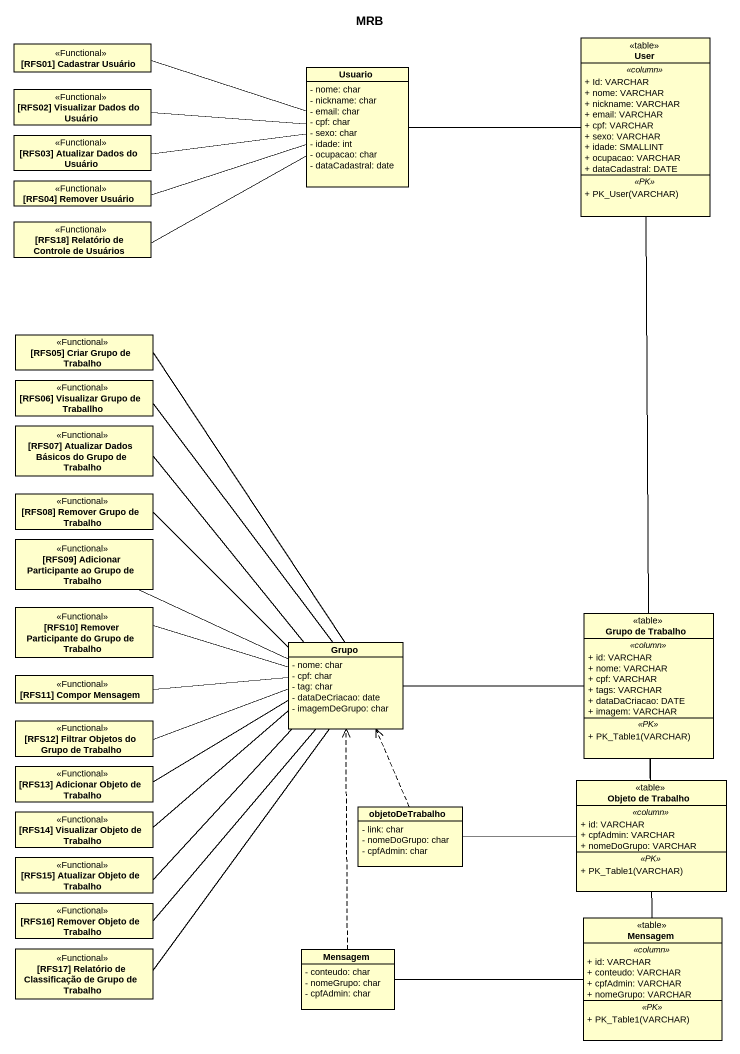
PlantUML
@startuml
title MRB
hide circle
hide empty members
skinparam classAttributeIconSize 0
class "[RFS01] Cadastrar Usuário" as RFS01_Cadastrar_Usuário <<Functional>>
class User <<table>> {
  .. <<column>> ..
  + Id: VARCHAR
  + nome: VARCHAR
  + nickname: VARCHAR
  + email: VARCHAR
  + cpf: VARCHAR
  + sexo: VARCHAR
  + idade: SMALLINT
  + ocupacao: VARCHAR
  + dataCadastral: DATE
  .. <<PK>> ..
  + PK_User(VARCHAR)
}
class "[RFS02] Visualizar Dados do Usuário" as RFS02_Visualizar_Dados_do <<Functional>>
class Usuario {
  - nome: char
  - nickname: char
  - email: char
  - cpf: char
  - sexo: char
  - idade: int
  - ocupacao: char
  - dataCadastral: date
}
class "[RFS03] Atualizar Dados do Usuário" as RFS03_Atualizar_Dados_do <<Functional>>
class "[RFS04] Remover Usuário" as RFS04_Remover_Usuário <<Functional>>
class "[RFS18] Relatório de Controle de Usuários" as RFS18_Relatório_de_Controle <<Functional>>
class "[RFS05] Criar Grupo de Trabalho" as RFS05_Criar_Grupo_de <<Functional>>
class "[RFS06] Visualizar Grupo de Traballho" as RFS06_Visualizar_Grupo_de <<Functional>>
class "[RFS07] Atualizar Dados Básicos do Grupo de Trabalho" as RFS07_Atualizar_Dados <<Functional>>
class "[RFS08] Remover Grupo de Trabalho" as RFS08_Remover_Grupo_de <<Functional>>
class "[RFS09] Adicionar Participante ao Grupo de Trabalho" as RFS09_Adicionar <<Functional>>
class "[RFS10] Remover Participante do Grupo de Trabalho" as RFS10_Remover_Participante <<Functional>>
class "Grupo de Trabalho" as Grupo_de_Trabalho <<table>> {
  .. <<column>> ..
  + id: VARCHAR
  + nome: VARCHAR
  + cpf: VARCHAR
  + tags: VARCHAR
  + dataDaCriacao: DATE
  + imagem: VARCHAR
  .. <<PK>> ..
  + PK_Table1(VARCHAR)
}
class "[RFS11] Compor Mensagem" as RFS11_Compor_Mensagem <<Functional>>
class Grupo {
  - nome: char
  - cpf: char
  - tag: char
  - dataDeCriacao: date
  - imagemDeGrupo: char
}
class "[RFS12] Filtrar Objetos do Grupo de Trabalho" as RFS12_Filtrar_Objetos_do <<Functional>>
class "[RFS13] Adicionar Objeto de Trabalho" as RFS13_Adicionar_Objeto_de <<Functional>>
class "Objeto de Trabalho" as Objeto_de_Trabalho <<table>> {
  .. <<column>> ..
  + id: VARCHAR
  + cpfAdmin: VARCHAR
  + nomeDoGrupo: VARCHAR
  .. <<PK>> ..
  + PK_Table1(VARCHAR)
}
class "[RFS14] Visualizar Objeto de Trabalho" as RFS14_Visualizar_Objeto_de <<Functional>>
class objetoDeTrabalho {
  - link: char
  - nomeDoGrupo: char
  - cpfAdmin: char
}
class "[RFS15] Atualizar Objeto de Trabalho" as RFS15_Atualizar_Objeto_de <<Functional>>
class "[RFS16] Remover Objeto de Trabalho" as RFS16_Remover_Objeto_de <<Functional>>
class Mensagem <<table>> {
  .. <<column>> ..
  + id: VARCHAR
  + conteudo: VARCHAR
  + cpfAdmin: VARCHAR
  + nomeGrupo: VARCHAR
  .. <<PK>> ..
  + PK_Table1(VARCHAR)
}
class "[RFS17] Relatório de Classificação de Grupo de Trabalho" as RFS17_Relatório_de <<Functional>>
class "Mensagem" as Mensagem_2 {
  - conteudo: char
  - nomeGrupo: char
  - cpfAdmin: char
}
RFS01_Cadastrar_Usuário -right- Usuario
User -- Grupo_de_Trabalho
RFS02_Visualizar_Dados_do -right- Usuario
Usuario -right- User
RFS03_Atualizar_Dados_do -right- Usuario
RFS04_Remover_Usuário -right- Usuario
RFS18_Relatório_de_Controle -right- Usuario
RFS05_Criar_Grupo_de -- Grupo
RFS06_Visualizar_Grupo_de -- Grupo
RFS07_Atualizar_Dados -- Grupo
RFS08_Remover_Grupo_de -- Grupo
RFS09_Adicionar -right- Grupo
RFS10_Remover_Participante -right- Grupo
Grupo_de_Trabalho -- Objeto_de_Trabalho
Grupo_de_Trabalho -- Mensagem
RFS11_Compor_Mensagem -right- Grupo
Grupo -right- Grupo_de_Trabalho
RFS12_Filtrar_Objetos_do -right- Grupo
RFS13_Adicionar_Objeto_de -right- Grupo
RFS14_Visualizar_Objeto_de -right- Grupo
objetoDeTrabalho .up.> Grupo
objetoDeTrabalho -right- Objeto_de_Trabalho
RFS15_Atualizar_Objeto_de -up- Grupo
RFS16_Remover_Objeto_de -up- Grupo
RFS17_Relatório_de -up- Grupo
Mensagem_2 .up.> Grupo
Mensagem_2 -right- Mensagem
@enduml
